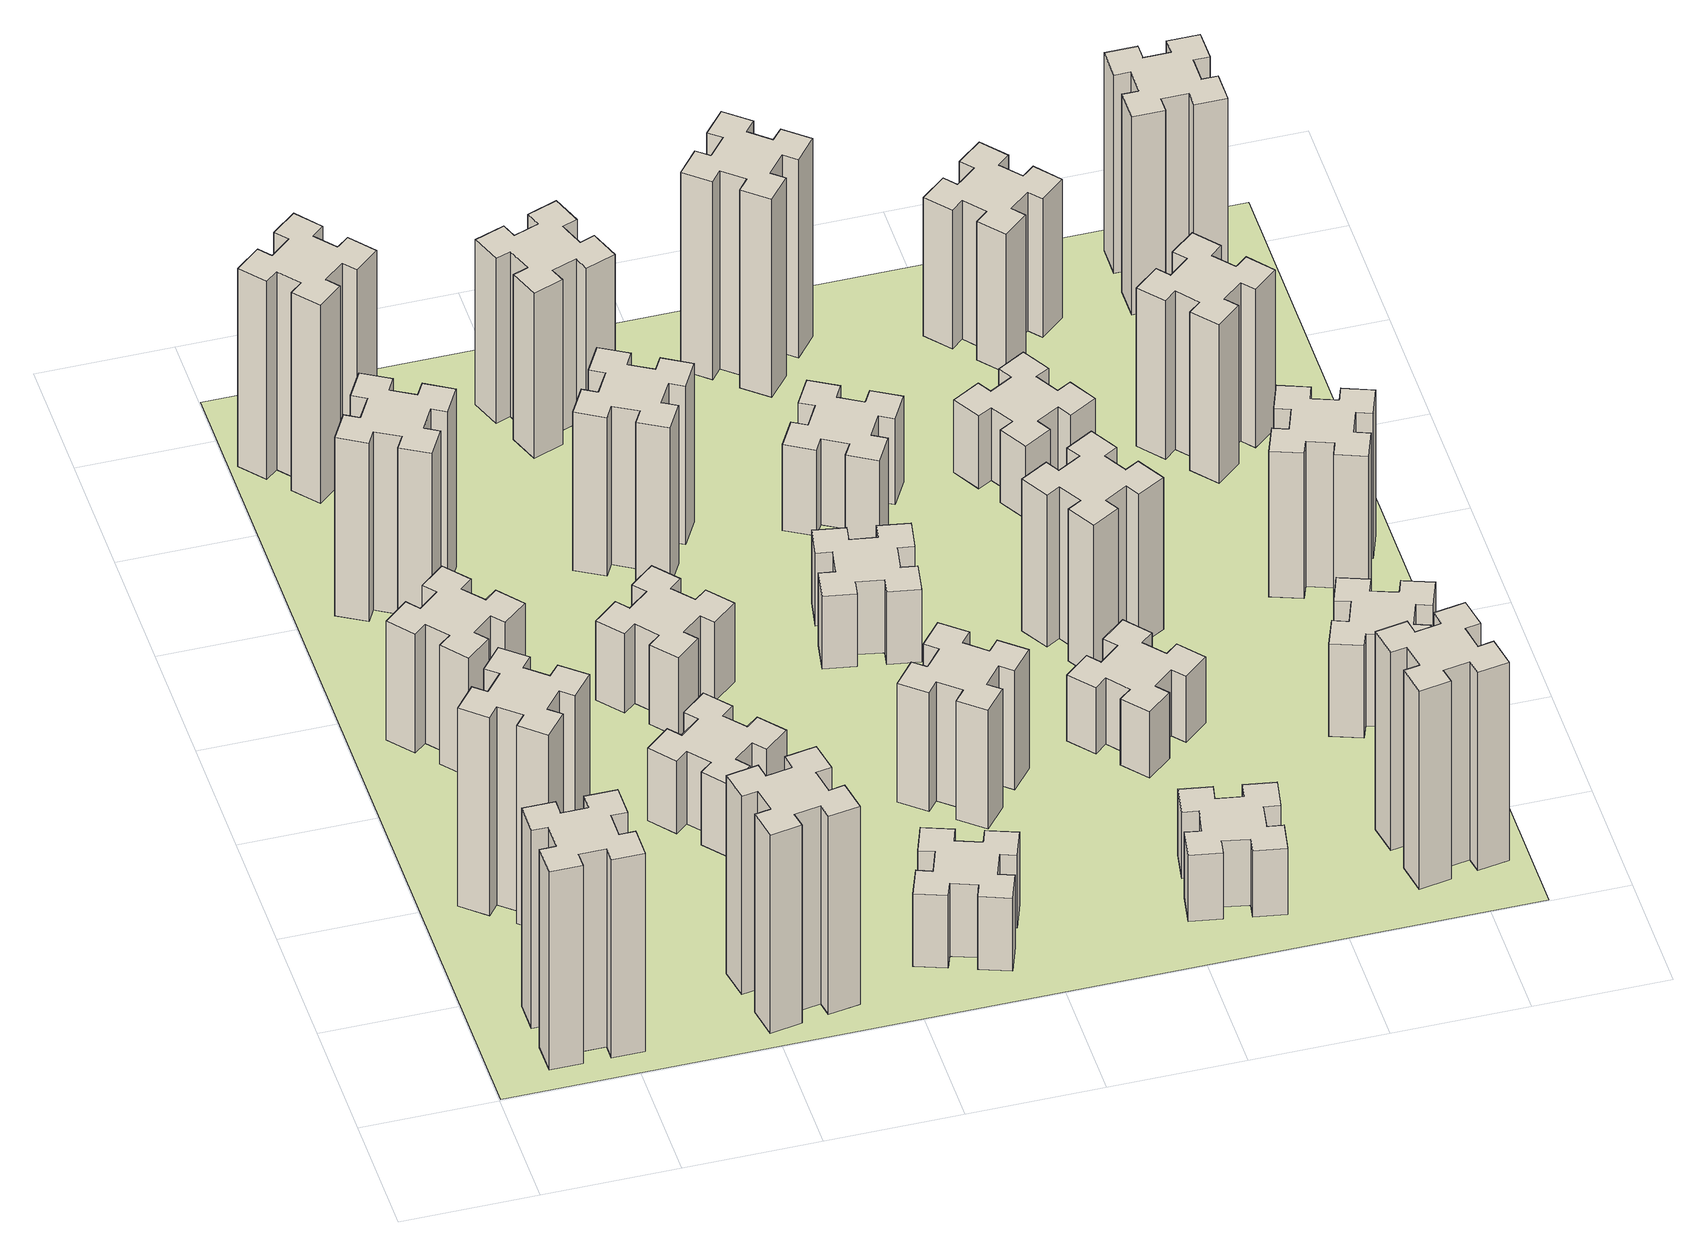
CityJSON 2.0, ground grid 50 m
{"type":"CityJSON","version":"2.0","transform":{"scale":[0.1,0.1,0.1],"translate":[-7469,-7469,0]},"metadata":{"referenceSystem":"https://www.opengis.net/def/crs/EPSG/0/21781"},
"CityObjects":{
"building1":{"type":"Building","attributes":{"class":"1000","function":"1000","usage":"1000","yearOfConstruction":2016,"roofType":"1000","measuredHeight":90,"storeysAboveGround":30,"storeysBelowGround":0},"geometry":[{"type":"Solid","lod":"1","boundaries":[[[[0,1,2,3,4,5,6,7,8,9,10,11,12,13,14,15,16,17,18,19]],[[17,16,20,21]],[[16,15,22,20]],[[15,14,23,22]],[[14,13,24,23]],[[13,12,25,24]],[[12,11,26,25]],[[11,10,27,26]],[[10,9,28,27]],[[9,8,29,28]],[[8,7,30,29]],[[7,6,31,30]],[[6,5,32,31]],[[5,4,33,32]],[[4,3,34,33]],[[3,2,35,34]],[[2,1,36,35]],[[1,0,37,36]],[[0,19,38,37]],[[19,18,39,38]],[[18,17,21,39]],[[24,25,26,27,28,29,30,31,32,33,34,35,36,37,38,39,21,20,22,23]]]]}]},
"building2":{"type":"Building","attributes":{"class":"1000","function":"1000","usage":"1000","yearOfConstruction":2016,"roofType":"1000","measuredHeight":90,"storeysAboveGround":30,"storeysBelowGround":0},"geometry":[{"type":"Solid","lod":"1","boundaries":[[[[40,41,42,43,44,45,46,47,48,49,50,51,52,53,54,55,56,57,58,59]],[[57,56,60,61]],[[56,55,62,60]],[[55,54,63,62]],[[54,53,64,63]],[[53,52,65,64]],[[52,51,66,65]],[[51,50,67,66]],[[50,49,68,67]],[[49,48,69,68]],[[48,47,70,69]],[[47,46,71,70]],[[46,45,72,71]],[[45,44,73,72]],[[44,43,74,73]],[[43,42,75,74]],[[42,41,76,75]],[[41,40,77,76]],[[40,59,78,77]],[[59,58,79,78]],[[58,57,61,79]],[[64,65,66,67,68,69,70,71,72,73,74,75,76,77,78,79,61,60,62,63]]]]}]},
"building3":{"type":"Building","attributes":{"class":"1000","function":"1000","usage":"1000","yearOfConstruction":2016,"roofType":"1000","measuredHeight":54,"storeysAboveGround":30,"storeysBelowGround":0},"geometry":[{"type":"Solid","lod":"1","boundaries":[[[[80,81,82,83,84,85,86,87,88,89,90,91,92,93,94,95,96,97,98,99]],[[97,96,100,101]],[[96,95,102,100]],[[95,94,103,102]],[[94,93,104,103]],[[93,92,105,104]],[[92,91,106,105]],[[91,90,107,106]],[[90,89,108,107]],[[89,88,109,108]],[[88,87,110,109]],[[87,86,111,110]],[[86,85,112,111]],[[85,84,113,112]],[[84,83,114,113]],[[83,82,115,114]],[[82,81,116,115]],[[81,80,117,116]],[[80,99,118,117]],[[99,98,119,118]],[[98,97,101,119]],[[104,105,106,107,108,109,110,111,112,113,114,115,116,117,118,119,101,100,102,103]]]]}]},
"building4":{"type":"Building","attributes":{"class":"1000","function":"1000","usage":"1000","yearOfConstruction":2016,"roofType":"1000","measuredHeight":81,"storeysAboveGround":30,"storeysBelowGround":0},"geometry":[{"type":"Solid","lod":"1","boundaries":[[[[120,121,122,123,124,125,126,127,128,129,130,131,132,133,134,135,136,137,138,139]],[[137,136,140,141]],[[136,135,142,140]],[[135,134,143,142]],[[134,133,144,143]],[[133,132,145,144]],[[132,131,146,145]],[[131,130,147,146]],[[130,129,148,147]],[[129,128,149,148]],[[128,127,150,149]],[[127,126,151,150]],[[126,125,152,151]],[[125,124,153,152]],[[124,123,154,153]],[[123,122,155,154]],[[122,121,156,155]],[[121,120,157,156]],[[120,139,158,157]],[[139,138,159,158]],[[138,137,141,159]],[[144,145,146,147,148,149,150,151,152,153,154,155,156,157,158,159,141,140,142,143]]]]}]},
"building5":{"type":"Building","attributes":{"class":"1000","function":"1000","usage":"1000","yearOfConstruction":2016,"roofType":"1000","measuredHeight":90,"storeysAboveGround":30,"storeysBelowGround":0},"geometry":[{"type":"Solid","lod":"1","boundaries":[[[[160,161,162,163,164,165,166,167,168,169,170,171,172,173,174,175,176,177,178,179]],[[177,176,180,181]],[[176,175,182,180]],[[175,174,183,182]],[[174,173,184,183]],[[173,172,185,184]],[[172,171,186,185]],[[171,170,187,186]],[[170,169,188,187]],[[169,168,189,188]],[[168,167,190,189]],[[167,166,191,190]],[[166,165,192,191]],[[165,164,193,192]],[[164,163,194,193]],[[163,162,195,194]],[[162,161,196,195]],[[161,160,197,196]],[[160,179,198,197]],[[179,178,199,198]],[[178,177,181,199]],[[184,185,186,187,188,189,190,191,192,193,194,195,196,197,198,199,181,180,182,183]]]]}]},
"building6":{"type":"Building","attributes":{"class":"1000","function":"1000","usage":"1000","yearOfConstruction":2016,"roofType":"1000","measuredHeight":90,"storeysAboveGround":30,"storeysBelowGround":0},"geometry":[{"type":"Solid","lod":"1","boundaries":[[[[200,201,202,203,204,205,206,207,208,209,210,211,212,213,214,215,216,217,218,219]],[[217,216,220,221]],[[216,215,222,220]],[[215,214,223,222]],[[214,213,224,223]],[[213,212,225,224]],[[212,211,226,225]],[[211,210,227,226]],[[210,209,228,227]],[[209,208,229,228]],[[208,207,230,229]],[[207,206,231,230]],[[206,205,232,231]],[[205,204,233,232]],[[204,203,234,233]],[[203,202,235,234]],[[202,201,236,235]],[[201,200,237,236]],[[200,219,238,237]],[[219,218,239,238]],[[218,217,221,239]],[[224,225,226,227,228,229,230,231,232,233,234,235,236,237,238,239,221,220,222,223]]]]}]},
"building7":{"type":"Building","attributes":{"class":"1000","function":"1000","usage":"1000","yearOfConstruction":2016,"roofType":"1000","measuredHeight":33,"storeysAboveGround":30,"storeysBelowGround":0},"geometry":[{"type":"Solid","lod":"1","boundaries":[[[[240,241,242,243,244,245,246,247,248,249,250,251,252,253,254,255,256,257,258,259]],[[257,256,260,261]],[[256,255,262,260]],[[255,254,263,262]],[[254,253,264,263]],[[253,252,265,264]],[[252,251,266,265]],[[251,250,267,266]],[[250,249,268,267]],[[249,248,269,268]],[[248,247,270,269]],[[247,246,271,270]],[[246,245,272,271]],[[245,244,273,272]],[[244,243,274,273]],[[243,242,275,274]],[[242,241,276,275]],[[241,240,277,276]],[[240,259,278,277]],[[259,258,279,278]],[[258,257,261,279]],[[264,265,266,267,268,269,270,271,272,273,274,275,276,277,278,279,261,260,262,263]]]]}]},
"building8":{"type":"Building","attributes":{"class":"1000","function":"1000","usage":"1000","yearOfConstruction":2016,"roofType":"1000","measuredHeight":36,"storeysAboveGround":30,"storeysBelowGround":0},"geometry":[{"type":"Solid","lod":"1","boundaries":[[[[280,281,282,283,284,285,286,287,288,289,290,291,292,293,294,295,296,297,298,299]],[[297,296,300,301]],[[296,295,302,300]],[[295,294,303,302]],[[294,293,304,303]],[[293,292,305,304]],[[292,291,306,305]],[[291,290,307,306]],[[290,289,308,307]],[[289,288,309,308]],[[288,287,310,309]],[[287,286,311,310]],[[286,285,312,311]],[[285,284,313,312]],[[284,283,314,313]],[[283,282,315,314]],[[282,281,316,315]],[[281,280,317,316]],[[280,299,318,317]],[[299,298,319,318]],[[298,297,301,319]],[[304,305,306,307,308,309,310,311,312,313,314,315,316,317,318,319,301,300,302,303]]]]}]},
"building9":{"type":"Building","attributes":{"class":"1000","function":"1000","usage":"1000","yearOfConstruction":2016,"roofType":"1000","measuredHeight":33,"storeysAboveGround":30,"storeysBelowGround":0},"geometry":[{"type":"Solid","lod":"1","boundaries":[[[[320,321,322,323,324,325,326,327,328,329,330,331,332,333,334,335,336,337,338,339]],[[337,336,340,341]],[[336,335,342,340]],[[335,334,343,342]],[[334,333,344,343]],[[333,332,345,344]],[[332,331,346,345]],[[331,330,347,346]],[[330,329,348,347]],[[329,328,349,348]],[[328,327,350,349]],[[327,326,351,350]],[[326,325,352,351]],[[325,324,353,352]],[[324,323,354,353]],[[323,322,355,354]],[[322,321,356,355]],[[321,320,357,356]],[[320,339,358,357]],[[339,338,359,358]],[[338,337,341,359]],[[344,345,346,347,348,349,350,351,352,353,354,355,356,357,358,359,341,340,342,343]]]]}]},
"building10":{"type":"Building","attributes":{"class":"1000","function":"1000","usage":"1000","yearOfConstruction":2016,"roofType":"1000","measuredHeight":72,"storeysAboveGround":30,"storeysBelowGround":0},"geometry":[{"type":"Solid","lod":"1","boundaries":[[[[360,361,362,363,364,365,366,367,368,369,370,371,372,373,374,375,376,377,378,379]],[[377,376,380,381]],[[376,375,382,380]],[[375,374,383,382]],[[374,373,384,383]],[[373,372,385,384]],[[372,371,386,385]],[[371,370,387,386]],[[370,369,388,387]],[[369,368,389,388]],[[368,367,390,389]],[[367,366,391,390]],[[366,365,392,391]],[[365,364,393,392]],[[364,363,394,393]],[[363,362,395,394]],[[362,361,396,395]],[[361,360,397,396]],[[360,379,398,397]],[[379,378,399,398]],[[378,377,381,399]],[[384,385,386,387,388,389,390,391,392,393,394,395,396,397,398,399,381,380,382,383]]]]}]},
"building11":{"type":"Building","attributes":{"class":"1000","function":"1000","usage":"1000","yearOfConstruction":2016,"roofType":"1000","measuredHeight":75,"storeysAboveGround":30,"storeysBelowGround":0},"geometry":[{"type":"Solid","lod":"1","boundaries":[[[[400,401,402,403,404,405,406,407,408,409,410,411,412,413,414,415,416,417,418,419]],[[417,416,420,421]],[[416,415,422,420]],[[415,414,423,422]],[[414,413,424,423]],[[413,412,425,424]],[[412,411,426,425]],[[411,410,427,426]],[[410,409,428,427]],[[409,408,429,428]],[[408,407,430,429]],[[407,406,431,430]],[[406,405,432,431]],[[405,404,433,432]],[[404,403,434,433]],[[403,402,435,434]],[[402,401,436,435]],[[401,400,437,436]],[[400,419,438,437]],[[419,418,439,438]],[[418,417,421,439]],[[424,425,426,427,428,429,430,431,432,433,434,435,436,437,438,439,421,420,422,423]]]]}]},
"building12":{"type":"Building","attributes":{"class":"1000","function":"1000","usage":"1000","yearOfConstruction":2016,"roofType":"1000","measuredHeight":54,"storeysAboveGround":30,"storeysBelowGround":0},"geometry":[{"type":"Solid","lod":"1","boundaries":[[[[440,441,442,443,444,445,446,447,448,449,450,451,452,453,454,455,456,457,458,459]],[[457,456,460,461]],[[456,455,462,460]],[[455,454,463,462]],[[454,453,464,463]],[[453,452,465,464]],[[452,451,466,465]],[[451,450,467,466]],[[450,449,468,467]],[[449,448,469,468]],[[448,447,470,469]],[[447,446,471,470]],[[446,445,472,471]],[[445,444,473,472]],[[444,443,474,473]],[[443,442,475,474]],[[442,441,476,475]],[[441,440,477,476]],[[440,459,478,477]],[[459,458,479,478]],[[458,457,461,479]],[[464,465,466,467,468,469,470,471,472,473,474,475,476,477,478,479,461,460,462,463]]]]}]},
"building13":{"type":"Building","attributes":{"class":"1000","function":"1000","usage":"1000","yearOfConstruction":2016,"roofType":"1000","measuredHeight":33,"storeysAboveGround":30,"storeysBelowGround":0},"geometry":[{"type":"Solid","lod":"1","boundaries":[[[[480,481,482,483,484,485,486,487,488,489,490,491,492,493,494,495,496,497,498,499]],[[497,496,500,501]],[[496,495,502,500]],[[495,494,503,502]],[[494,493,504,503]],[[493,492,505,504]],[[492,491,506,505]],[[491,490,507,506]],[[490,489,508,507]],[[489,488,509,508]],[[488,487,510,509]],[[487,486,511,510]],[[486,485,512,511]],[[485,484,513,512]],[[484,483,514,513]],[[483,482,515,514]],[[482,481,516,515]],[[481,480,517,516]],[[480,499,518,517]],[[499,498,519,518]],[[498,497,501,519]],[[504,505,506,507,508,509,510,511,512,513,514,515,516,517,518,519,501,500,502,503]]]]}]},
"building14":{"type":"Building","attributes":{"class":"1000","function":"1000","usage":"1000","yearOfConstruction":2016,"roofType":"1000","measuredHeight":39,"storeysAboveGround":30,"storeysBelowGround":0},"geometry":[{"type":"Solid","lod":"1","boundaries":[[[[520,521,522,523,524,525,526,527,528,529,530,531,532,533,534,535,536,537,538,539]],[[537,536,540,541]],[[536,535,542,540]],[[535,534,543,542]],[[534,533,544,543]],[[533,532,545,544]],[[532,531,546,545]],[[531,530,547,546]],[[530,529,548,547]],[[529,528,549,548]],[[528,527,550,549]],[[527,526,551,550]],[[526,525,552,551]],[[525,524,553,552]],[[524,523,554,553]],[[523,522,555,554]],[[522,521,556,555]],[[521,520,557,556]],[[520,539,558,557]],[[539,538,559,558]],[[538,537,541,559]],[[544,545,546,547,548,549,550,551,552,553,554,555,556,557,558,559,541,540,542,543]]]]}]},
"building15":{"type":"Building","attributes":{"class":"1000","function":"1000","usage":"1000","yearOfConstruction":2016,"roofType":"1000","measuredHeight":30,"storeysAboveGround":30,"storeysBelowGround":0},"geometry":[{"type":"Solid","lod":"1","boundaries":[[[[560,561,562,563,564,565,566,567,568,569,570,571,572,573,574,575,576,577,578,579]],[[577,576,580,581]],[[576,575,582,580]],[[575,574,583,582]],[[574,573,584,583]],[[573,572,585,584]],[[572,571,586,585]],[[571,570,587,586]],[[570,569,588,587]],[[569,568,589,588]],[[568,567,590,589]],[[567,566,591,590]],[[566,565,592,591]],[[565,564,593,592]],[[564,563,594,593]],[[563,562,595,594]],[[562,561,596,595]],[[561,560,597,596]],[[560,579,598,597]],[[579,578,599,598]],[[578,577,581,599]],[[584,585,586,587,588,589,590,591,592,593,594,595,596,597,598,599,581,580,582,583]]]]}]},
"building16":{"type":"Building","attributes":{"class":"1000","function":"1000","usage":"1000","yearOfConstruction":2016,"roofType":"1000","measuredHeight":90,"storeysAboveGround":30,"storeysBelowGround":0},"geometry":[{"type":"Solid","lod":"1","boundaries":[[[[600,601,602,603,604,605,606,607,608,609,610,611,612,613,614,615,616,617,618,619]],[[617,616,620,621]],[[616,615,622,620]],[[615,614,623,622]],[[614,613,624,623]],[[613,612,625,624]],[[612,611,626,625]],[[611,610,627,626]],[[610,609,628,627]],[[609,608,629,628]],[[608,607,630,629]],[[607,606,631,630]],[[606,605,632,631]],[[605,604,633,632]],[[604,603,634,633]],[[603,602,635,634]],[[602,601,636,635]],[[601,600,637,636]],[[600,619,638,637]],[[619,618,639,638]],[[618,617,621,639]],[[624,625,626,627,628,629,630,631,632,633,634,635,636,637,638,639,621,620,622,623]]]]}]},
"building17":{"type":"Building","attributes":{"class":"1000","function":"1000","usage":"1000","yearOfConstruction":2016,"roofType":"1000","measuredHeight":30,"storeysAboveGround":30,"storeysBelowGround":0},"geometry":[{"type":"Solid","lod":"1","boundaries":[[[[640,641,642,643,644,645,646,647,648,649,650,651,652,653,654,655,656,657,658,659]],[[657,656,660,661]],[[656,655,662,660]],[[655,654,663,662]],[[654,653,664,663]],[[653,652,665,664]],[[652,651,666,665]],[[651,650,667,666]],[[650,649,668,667]],[[649,648,669,668]],[[648,647,670,669]],[[647,646,671,670]],[[646,645,672,671]],[[645,644,673,672]],[[644,643,674,673]],[[643,642,675,674]],[[642,641,676,675]],[[641,640,677,676]],[[640,659,678,677]],[[659,658,679,678]],[[658,657,661,679]],[[664,665,666,667,668,669,670,671,672,673,674,675,676,677,678,679,661,660,662,663]]]]}]},
"building18":{"type":"Building","attributes":{"class":"1000","function":"1000","usage":"1000","yearOfConstruction":2016,"roofType":"1000","measuredHeight":69,"storeysAboveGround":30,"storeysBelowGround":0},"geometry":[{"type":"Solid","lod":"1","boundaries":[[[[680,681,682,683,684,685,686,687,688,689,690,691,692,693,694,695,696,697,698,699]],[[697,696,700,701]],[[696,695,702,700]],[[695,694,703,702]],[[694,693,704,703]],[[693,692,705,704]],[[692,691,706,705]],[[691,690,707,706]],[[690,689,708,707]],[[689,688,709,708]],[[688,687,710,709]],[[687,686,711,710]],[[686,685,712,711]],[[685,684,713,712]],[[684,683,714,713]],[[683,682,715,714]],[[682,681,716,715]],[[681,680,717,716]],[[680,699,718,717]],[[699,698,719,718]],[[698,697,701,719]],[[704,705,706,707,708,709,710,711,712,713,714,715,716,717,718,719,701,700,702,703]]]]}]},
"building19":{"type":"Building","attributes":{"class":"1000","function":"1000","usage":"1000","yearOfConstruction":2016,"roofType":"1000","measuredHeight":33,"storeysAboveGround":30,"storeysBelowGround":0},"geometry":[{"type":"Solid","lod":"1","boundaries":[[[[720,721,722,723,724,725,726,727,728,729,730,731,732,733,734,735,736,737,738,739]],[[737,736,740,741]],[[736,735,742,740]],[[735,734,743,742]],[[734,733,744,743]],[[733,732,745,744]],[[732,731,746,745]],[[731,730,747,746]],[[730,729,748,747]],[[729,728,749,748]],[[728,727,750,749]],[[727,726,751,750]],[[726,725,752,751]],[[725,724,753,752]],[[724,723,754,753]],[[723,722,755,754]],[[722,721,756,755]],[[721,720,757,756]],[[720,739,758,757]],[[739,738,759,758]],[[738,737,741,759]],[[744,745,746,747,748,749,750,751,752,753,754,755,756,757,758,759,741,740,742,743]]]]}]},
"building20":{"type":"Building","attributes":{"class":"1000","function":"1000","usage":"1000","yearOfConstruction":2016,"roofType":"1000","measuredHeight":90,"storeysAboveGround":30,"storeysBelowGround":0},"geometry":[{"type":"Solid","lod":"1","boundaries":[[[[760,761,762,763,764,765,766,767,768,769,770,771,772,773,774,775,776,777,778,779]],[[777,776,780,781]],[[776,775,782,780]],[[775,774,783,782]],[[774,773,784,783]],[[773,772,785,784]],[[772,771,786,785]],[[771,770,787,786]],[[770,769,788,787]],[[769,768,789,788]],[[768,767,790,789]],[[767,766,791,790]],[[766,765,792,791]],[[765,764,793,792]],[[764,763,794,793]],[[763,762,795,794]],[[762,761,796,795]],[[761,760,797,796]],[[760,779,798,797]],[[779,778,799,798]],[[778,777,781,799]],[[784,785,786,787,788,789,790,791,792,793,794,795,796,797,798,799,781,780,782,783]]]]}]},
"building21":{"type":"Building","attributes":{"class":"1000","function":"1000","usage":"1000","yearOfConstruction":2016,"roofType":"1000","measuredHeight":63,"storeysAboveGround":30,"storeysBelowGround":0},"geometry":[{"type":"Solid","lod":"1","boundaries":[[[[800,801,802,803,804,805,806,807,808,809,810,811,812,813,814,815,816,817,818,819]],[[817,816,820,821]],[[816,815,822,820]],[[815,814,823,822]],[[814,813,824,823]],[[813,812,825,824]],[[812,811,826,825]],[[811,810,827,826]],[[810,809,828,827]],[[809,808,829,828]],[[808,807,830,829]],[[807,806,831,830]],[[806,805,832,831]],[[805,804,833,832]],[[804,803,834,833]],[[803,802,835,834]],[[802,801,836,835]],[[801,800,837,836]],[[800,819,838,837]],[[819,818,839,838]],[[818,817,821,839]],[[824,825,826,827,828,829,830,831,832,833,834,835,836,837,838,839,821,820,822,823]]]]}]},
"building22":{"type":"Building","attributes":{"class":"1000","function":"1000","usage":"1000","yearOfConstruction":2016,"roofType":"1000","measuredHeight":42,"storeysAboveGround":30,"storeysBelowGround":0},"geometry":[{"type":"Solid","lod":"1","boundaries":[[[[840,841,842,843,844,845,846,847,848,849,850,851,852,853,854,855,856,857,858,859]],[[857,856,860,861]],[[856,855,862,860]],[[855,854,863,862]],[[854,853,864,863]],[[853,852,865,864]],[[852,851,866,865]],[[851,850,867,866]],[[850,849,868,867]],[[849,848,869,868]],[[848,847,870,869]],[[847,846,871,870]],[[846,845,872,871]],[[845,844,873,872]],[[844,843,874,873]],[[843,842,875,874]],[[842,841,876,875]],[[841,840,877,876]],[[840,859,878,877]],[[859,858,879,878]],[[858,857,861,879]],[[864,865,866,867,868,869,870,871,872,873,874,875,876,877,878,879,861,860,862,863]]]]}]},
"building23":{"type":"Building","attributes":{"class":"1000","function":"1000","usage":"1000","yearOfConstruction":2016,"roofType":"1000","measuredHeight":66,"storeysAboveGround":30,"storeysBelowGround":0},"geometry":[{"type":"Solid","lod":"1","boundaries":[[[[880,881,882,883,884,885,886,887,888,889,890,891,892,893,894,895,896,897,898,899]],[[897,896,900,901]],[[896,895,902,900]],[[895,894,903,902]],[[894,893,904,903]],[[893,892,905,904]],[[892,891,906,905]],[[891,890,907,906]],[[890,889,908,907]],[[889,888,909,908]],[[888,887,910,909]],[[887,886,911,910]],[[886,885,912,911]],[[885,884,913,912]],[[884,883,914,913]],[[883,882,915,914]],[[882,881,916,915]],[[881,880,917,916]],[[880,899,918,917]],[[899,898,919,918]],[[898,897,901,919]],[[904,905,906,907,908,909,910,911,912,913,914,915,916,917,918,919,901,900,902,903]]]]}]},
"building24":{"type":"Building","attributes":{"class":"1000","function":"1000","usage":"1000","yearOfConstruction":2016,"roofType":"1000","measuredHeight":72,"storeysAboveGround":30,"storeysBelowGround":0},"geometry":[{"type":"Solid","lod":"1","boundaries":[[[[920,921,922,923,924,925,926,927,928,929,930,931,932,933,934,935,936,937,938,939]],[[937,936,940,941]],[[936,935,942,940]],[[935,934,943,942]],[[934,933,944,943]],[[933,932,945,944]],[[932,931,946,945]],[[931,930,947,946]],[[930,929,948,947]],[[929,928,949,948]],[[928,927,950,949]],[[927,926,951,950]],[[926,925,952,951]],[[925,924,953,952]],[[924,923,954,953]],[[923,922,955,954]],[[922,921,956,955]],[[921,920,957,956]],[[920,939,958,957]],[[939,938,959,958]],[[938,937,941,959]],[[944,945,946,947,948,949,950,951,952,953,954,955,956,957,958,959,941,940,942,943]]]]}]},
"building25":{"type":"Building","attributes":{"class":"1000","function":"1000","usage":"1000","yearOfConstruction":2016,"roofType":"1000","measuredHeight":90,"storeysAboveGround":30,"storeysBelowGround":0},"geometry":[{"type":"Solid","lod":"1","boundaries":[[[[960,961,962,963,964,965,966,967,968,969,970,971,972,973,974,975,976,977,978,979]],[[977,976,980,981]],[[976,975,982,980]],[[975,974,983,982]],[[974,973,984,983]],[[973,972,985,984]],[[972,971,986,985]],[[971,970,987,986]],[[970,969,988,987]],[[969,968,989,988]],[[968,967,990,989]],[[967,966,991,990]],[[966,965,992,991]],[[965,964,993,992]],[[964,963,994,993]],[[963,962,995,994]],[[962,961,996,995]],[[961,960,997,996]],[[960,979,998,997]],[[979,978,999,998]],[[978,977,981,999]],[[984,985,986,987,988,989,990,991,992,993,994,995,996,997,998,999,981,980,982,983]]]]}]},
"landuse1":{"type":"LandUse","attributes":{"name":"plot1","function":"1010"},"geometry":[{"type":"MultiSurface","lod":"1","boundaries":[[[1000,1001,1002,1003]]]}]}
},
"vertices":[
[265,325,0],[265,225,0],[205,225,0],[205,105,0],[325,105,0],[325,165,0],[425,165,0],[425,105,0],[545,105,0],[545,225,0],[485,225,0],[485,325,0],[545,325,0],[545,445,0],[425,445,0],[425,385,0],[325,385,0],[325,445,0],[205,445,0],[205,325,0],[325,385,900],[325,445,900],[425,385,900],[425,445,900],[545,445,900],[545,325,900],[485,325,900],[485,225,900],[545,225,900],[545,105,900],[425,105,900],[425,165,900],[325,165,900],[325,105,900],[205,105,900],[205,225,900],[265,225,900],[265,325,900],[205,325,900],[205,445,900],
[484,1067,0],[408,1132,0],[446,1178,0],[354,1255,0],[277,1163,0],[323,1124,0],[259,1048,0],[213,1086,0],[136,994,0],[228,917,0],[266,963,0],[343,899,0],[304,853,0],[396,776,0],[473,868,0],[427,906,0],[492,983,0],[538,944,0],[615,1036,0],[523,1113,0],[492,983,900],[538,944,900],[427,906,900],[473,868,900],[396,776,900],[304,853,900],[343,899,900],[266,963,900],[228,917,900],[136,994,900],[213,1086,900],[259,1048,900],[323,1124,900],[277,1163,900],[354,1255,900],[446,1178,900],[408,1132,900],[484,1067,900],[523,1113,900],[615,1036,900],
[492,1888,0],[427,1964,0],[473,2003,0],[396,2095,0],[304,2018,0],[343,1972,0],[266,1907,0],[228,1953,0],[136,1876,0],[213,1784,0],[259,1823,0],[323,1746,0],[277,1708,0],[354,1616,0],[446,1693,0],[408,1739,0],[484,1803,0],[523,1757,0],[615,1834,0],[538,1926,0],[484,1803,540],[523,1757,540],[408,1739,540],[446,1693,540],[354,1616,540],[277,1708,540],[323,1746,540],[259,1823,540],[213,1784,540],[136,1876,540],[228,1953,540],[266,1907,540],[343,1972,540],[304,2018,540],[396,2095,540],[473,2003,540],[427,1964,540],[492,1888,540],[538,1926,540],[615,1834,540],
[474,2666,0],[387,2716,0],[417,2768,0],[313,2828,0],[253,2724,0],[305,2694,0],[255,2607,0],[203,2637,0],[143,2533,0],[247,2473,0],[277,2525,0],[364,2475,0],[334,2423,0],[438,2363,0],[498,2467,0],[446,2497,0],[496,2584,0],[548,2554,0],[608,2658,0],[504,2718,0],[496,2584,810],[548,2554,810],[446,2497,810],[498,2467,810],[438,2363,810],[334,2423,810],[364,2475,810],[277,2525,810],[247,2473,810],[143,2533,810],[203,2637,810],[255,2607,810],[305,2694,810],[253,2724,810],[313,2828,810],[417,2768,810],[387,2716,810],[474,2666,810],[504,2718,810],[608,2658,810],
[1085,158,0],[1184,176,0],[1194,117,0],[1312,137,0],[1291,256,0],[1232,245,0],[1215,344,0],[1274,354,0],[1253,472,0],[1135,451,0],[1145,392,0],[1047,375,0],[1037,434,0],[918,413,0],[939,295,0],[998,305,0],[1016,207,0],[957,197,0],[977,78,0],[1096,99,0],[1016,207,900],[957,197,900],[998,305,900],[939,295,900],[918,413,900],[1037,434,900],[1047,375,900],[1145,392,900],[1135,451,900],[1253,472,900],[1274,354,900],[1215,344,900],[1232,245,900],[1291,256,900],[1312,137,900],[1194,117,900],[1184,176,900],[1085,158,900],[1096,99,900],[977,78,900],
[243,3452,0],[166,3387,0],[128,3433,0],[36,3356,0],[113,3264,0],[159,3303,0],[223,3226,0],[177,3188,0],[254,3096,0],[346,3173,0],[308,3219,0],[384,3283,0],[423,3237,0],[515,3314,0],[438,3406,0],[392,3368,0],[327,3444,0],[373,3483,0],[296,3575,0],[204,3498,0],[327,3444,900],[373,3483,900],[392,3368,900],[438,3406,900],[515,3314,900],[423,3237,900],[384,3283,900],[308,3219,900],[346,3173,900],[254,3096,900],[177,3188,900],[223,3226,900],[159,3303,900],[113,3264,900],[36,3356,900],[128,3433,900],[166,3387,900],[243,3452,900],[204,3498,900],[296,3575,900],
[1083,1332,0],[1006,1267,0],[968,1313,0],[876,1236,0],[953,1144,0],[999,1183,0],[1063,1106,0],[1017,1068,0],[1094,976,0],[1186,1053,0],[1148,1099,0],[1224,1163,0],[1263,1117,0],[1355,1194,0],[1278,1286,0],[1232,1248,0],[1167,1324,0],[1213,1363,0],[1136,1455,0],[1044,1378,0],[1167,1324,330],[1213,1363,330],[1232,1248,330],[1278,1286,330],[1355,1194,330],[1263,1117,330],[1224,1163,330],[1148,1099,330],[1186,1053,330],[1094,976,330],[1017,1068,330],[1063,1106,330],[999,1183,330],[953,1144,330],[876,1236,330],[968,1313,330],[1006,1267,330],[1083,1332,330],[1044,1378,330],[1136,1455,330],
[1083,1972,0],[1006,1907,0],[968,1953,0],[876,1876,0],[953,1784,0],[999,1823,0],[1063,1746,0],[1017,1708,0],[1094,1616,0],[1186,1693,0],[1148,1739,0],[1224,1803,0],[1263,1757,0],[1355,1834,0],[1278,1926,0],[1232,1888,0],[1167,1964,0],[1213,2003,0],[1136,2095,0],[1044,2018,0],[1167,1964,360],[1213,2003,360],[1232,1888,360],[1278,1926,360],[1355,1834,360],[1263,1757,360],[1224,1803,360],[1148,1739,360],[1186,1693,360],[1094,1616,360],[1017,1708,360],[1063,1746,360],[999,1823,360],[953,1784,360],[876,1876,360],[968,1953,360],[1006,1907,360],[1083,1972,360],[1044,2018,360],[1136,2095,360],
[1669,460,0],[1635,366,0],[1579,387,0],[1537,274,0],[1650,233,0],[1671,289,0],[1765,255,0],[1744,199,0],[1857,157,0],[1898,270,0],[1842,291,0],[1876,385,0],[1932,364,0],[1973,477,0],[1860,518,0],[1840,462,0],[1746,496,0],[1767,552,0],[1654,593,0],[1613,480,0],[1746,496,330],[1767,552,330],[1840,462,330],[1860,518,330],[1973,477,330],[1932,364,330],[1876,385,330],[1842,291,330],[1898,270,330],[1857,157,330],[1744,199,330],[1765,255,330],[1671,289,330],[1650,233,330],[1537,274,330],[1579,387,330],[1635,366,330],[1669,460,330],[1613,480,330],[1654,593,330],
[1314,2666,0],[1227,2716,0],[1257,2768,0],[1153,2828,0],[1093,2724,0],[1145,2694,0],[1095,2607,0],[1043,2637,0],[983,2533,0],[1087,2473,0],[1117,2525,0],[1204,2475,0],[1174,2423,0],[1278,2363,0],[1338,2467,0],[1286,2497,0],[1336,2584,0],[1388,2554,0],[1448,2658,0],[1344,2718,0],[1336,2584,720],[1388,2554,720],[1286,2497,720],[1338,2467,720],[1278,2363,720],[1174,2423,720],[1204,2475,720],[1117,2525,720],[1087,2473,720],[983,2533,720],[1043,2637,720],[1095,2607,720],[1145,2694,720],[1093,2724,720],[1153,2828,720],[1257,2768,720],[1227,2716,720],[1314,2666,720],[1344,2718,720],[1448,2658,720],
[1125,3456,0],[1031,3422,0],[1010,3478,0],[897,3437,0],[939,3324,0],[995,3345,0],[1029,3251,0],[973,3230,0],[1014,3117,0],[1127,3159,0],[1106,3215,0],[1200,3249,0],[1220,3193,0],[1333,3234,0],[1292,3347,0],[1236,3326,0],[1202,3420,0],[1258,3440,0],[1217,3553,0],[1104,3512,0],[1202,3420,750],[1258,3440,750],[1236,3326,750],[1292,3347,750],[1333,3234,750],[1220,3193,750],[1200,3249,750],[1106,3215,750],[1127,3159,750],[1014,3117,750],[973,3230,750],[1029,3251,750],[995,3345,750],[939,3324,750],[897,3437,750],[1010,3478,750],[1031,3422,750],[1125,3456,750],[1104,3512,750],[1217,3553,750],
[1846,1063,0],[1923,999,0],[1884,953,0],[1976,876,0],[2053,968,0],[2007,1006,0],[2072,1083,0],[2118,1044,0],[2195,1136,0],[2103,1213,0],[2064,1167,0],[1988,1232,0],[2026,1278,0],[1934,1355,0],[1857,1263,0],[1903,1224,0],[1839,1148,0],[1793,1186,0],[1716,1094,0],[1808,1017,0],[1839,1148,540],[1793,1186,540],[1903,1224,540],[1857,1263,540],[1934,1355,540],[2026,1278,540],[1988,1232,540],[2064,1167,540],[2103,1213,540],[2195,1136,540],[2118,1044,540],[2072,1083,540],[2007,1006,540],[2053,968,540],[1976,876,540],[1884,953,540],[1923,999,540],[1846,1063,540],[1808,1017,540],[1716,1094,540],
[1924,2055,0],[1825,2072,0],[1836,2131,0],[1717,2152,0],[1697,2034,0],[1756,2024,0],[1738,1925,0],[1679,1936,0],[1658,1817,0],[1777,1797,0],[1787,1856,0],[1885,1838,0],[1875,1779,0],[1993,1758,0],[2014,1877,0],[1955,1887,0],[1972,1985,0],[2031,1975,0],[2052,2093,0],[1934,2114,0],[1972,1985,330],[2031,1975,330],[1955,1887,330],[2014,1877,330],[1993,1758,330],[1875,1779,330],[1885,1838,330],[1787,1856,330],[1777,1797,330],[1658,1817,330],[1679,1936,330],[1738,1925,330],[1756,2024,330],[1697,2034,330],[1717,2152,330],[1836,2131,330],[1825,2072,330],[1924,2055,330],[1934,2114,330],[2052,2093,330],
[2026,2497,0],[2076,2584,0],[2128,2554,0],[2188,2658,0],[2084,2718,0],[2054,2666,0],[1967,2716,0],[1997,2768,0],[1893,2828,0],[1833,2724,0],[1885,2694,0],[1835,2607,0],[1783,2637,0],[1723,2533,0],[1827,2473,0],[1857,2525,0],[1944,2475,0],[1914,2423,0],[2018,2363,0],[2078,2467,0],[1944,2475,390],[1914,2423,390],[1857,2525,390],[1827,2473,390],[1723,2533,390],[1783,2637,390],[1835,2607,390],[1885,2694,390],[1833,2724,390],[1893,2828,390],[1997,2768,390],[1967,2716,390],[2054,2666,390],[2084,2718,390],[2188,2658,390],[2128,2554,390],[2076,2584,390],[2026,2497,390],[2078,2467,390],[2018,2363,390],
[2596,444,0],[2578,345,0],[2519,356,0],[2498,237,0],[2617,217,0],[2627,276,0],[2725,258,0],[2715,199,0],[2833,178,0],[2854,297,0],[2795,307,0],[2812,405,0],[2871,395,0],[2892,513,0],[2774,534,0],[2764,475,0],[2665,492,0],[2676,551,0],[2557,572,0],[2537,454,0],[2665,492,300],[2676,551,300],[2764,475,300],[2774,534,300],[2892,513,300],[2871,395,300],[2812,405,300],[2795,307,300],[2854,297,300],[2833,178,300],[2715,199,300],[2725,258,300],[2627,276,300],[2617,217,300],[2498,237,300],[2519,356,300],[2578,345,300],[2596,444,300],[2537,454,300],[2557,572,300],
[1746,3383,0],[1823,3319,0],[1784,3273,0],[1876,3196,0],[1953,3288,0],[1907,3326,0],[1972,3403,0],[2018,3364,0],[2095,3456,0],[2003,3533,0],[1964,3487,0],[1888,3552,0],[1926,3598,0],[1834,3675,0],[1757,3583,0],[1803,3544,0],[1739,3468,0],[1693,3506,0],[1616,3414,0],[1708,3337,0],[1739,3468,900],[1693,3506,900],[1803,3544,900],[1757,3583,900],[1834,3675,900],[1926,3598,900],[1888,3552,900],[1964,3487,900],[2003,3533,900],[2095,3456,900],[2018,3364,900],[1972,3403,900],[1907,3326,900],[1953,3288,900],[1876,3196,900],[1784,3273,900],[1823,3319,900],[1746,3383,900],[1708,3337,900],[1616,3414,900],
[2628,1099,0],[2704,1163,0],[2743,1117,0],[2835,1194,0],[2758,1286,0],[2712,1248,0],[2647,1324,0],[2693,1363,0],[2616,1455,0],[2524,1378,0],[2563,1332,0],[2486,1267,0],[2448,1313,0],[2356,1236,0],[2433,1144,0],[2479,1183,0],[2543,1106,0],[2497,1068,0],[2574,976,0],[2666,1053,0],[2543,1106,300],[2497,1068,300],[2479,1183,300],[2433,1144,300],[2356,1236,300],[2448,1313,300],[2486,1267,300],[2563,1332,300],[2524,1378,300],[2616,1455,300],[2693,1363,300],[2647,1324,300],[2712,1248,300],[2758,1286,300],[2835,1194,300],[2743,1117,300],[2704,1163,300],[2628,1099,300],[2666,1053,300],[2574,976,300],
[2716,1767,0],[2666,1854,0],[2718,1884,0],[2658,1988,0],[2554,1928,0],[2584,1876,0],[2497,1826,0],[2467,1878,0],[2363,1818,0],[2423,1714,0],[2475,1744,0],[2525,1657,0],[2473,1627,0],[2533,1523,0],[2637,1583,0],[2607,1635,0],[2694,1685,0],[2724,1633,0],[2828,1693,0],[2768,1797,0],[2694,1685,690],[2724,1633,690],[2607,1635,690],[2637,1583,690],[2533,1523,690],[2473,1627,690],[2525,1657,690],[2475,1744,690],[2423,1714,690],[2363,1818,690],[2467,1878,690],[2497,1826,690],[2584,1876,690],[2554,1928,690],[2658,1988,690],[2718,1884,690],[2666,1854,690],[2716,1767,690],[2768,1797,690],[2828,1693,690],
[2475,2584,0],[2525,2497,0],[2473,2467,0],[2533,2363,0],[2637,2423,0],[2607,2475,0],[2694,2525,0],[2724,2473,0],[2828,2533,0],[2768,2637,0],[2716,2607,0],[2666,2694,0],[2718,2724,0],[2658,2828,0],[2554,2768,0],[2584,2716,0],[2497,2666,0],[2467,2718,0],[2363,2658,0],[2423,2554,0],[2497,2666,330],[2467,2718,330],[2584,2716,330],[2554,2768,330],[2658,2828,330],[2718,2724,330],[2666,2694,330],[2716,2607,330],[2768,2637,330],[2828,2533,330],[2724,2473,330],[2694,2525,330],[2607,2475,330],[2637,2423,330],[2533,2363,330],[2473,2467,330],[2525,2497,330],[2475,2584,330],[2423,2554,330],[2363,2658,330],
[3465,492,0],[3367,475,0],[3357,534,0],[3238,513,0],[3259,395,0],[3318,405,0],[3336,307,0],[3277,297,0],[3297,178,0],[3416,199,0],[3405,258,0],[3504,276,0],[3514,217,0],[3632,237,0],[3611,356,0],[3552,345,0],[3535,444,0],[3594,454,0],[3573,572,0],[3455,551,0],[3535,444,900],[3594,454,900],[3552,345,900],[3611,356,900],[3632,237,900],[3514,217,900],[3504,276,900],[3405,258,900],[3416,199,900],[3297,178,900],[3277,297,900],[3336,307,900],[3318,405,900],[3259,395,900],[3238,513,900],[3357,534,900],[3367,475,900],[3465,492,900],[3455,551,900],[3573,572,900],
[2812,3368,0],[2747,3444,0],[2793,3483,0],[2716,3575,0],[2624,3498,0],[2663,3452,0],[2586,3387,0],[2548,3433,0],[2456,3356,0],[2533,3264,0],[2579,3303,0],[2643,3226,0],[2597,3188,0],[2674,3096,0],[2766,3173,0],[2728,3219,0],[2804,3283,0],[2843,3237,0],[2935,3314,0],[2858,3406,0],[2804,3283,630],[2843,3237,630],[2728,3219,630],[2766,3173,630],[2674,3096,630],[2597,3188,630],[2643,3226,630],[2579,3303,630],[2533,3264,630],[2456,3356,630],[2548,3433,630],[2586,3387,630],[2663,3452,630],[2624,3498,630],[2716,3575,630],[2793,3483,630],[2747,3444,630],[2812,3368,630],[2858,3406,630],[2935,3314,630],
[3351,1029,0],[3445,995,0],[3424,939,0],[3537,897,0],[3578,1010,0],[3522,1031,0],[3556,1125,0],[3612,1104,0],[3653,1217,0],[3540,1258,0],[3520,1202,0],[3426,1236,0],[3447,1292,0],[3334,1333,0],[3293,1220,0],[3349,1200,0],[3315,1106,0],[3259,1127,0],[3217,1014,0],[3330,973,0],[3315,1106,420],[3259,1127,420],[3349,1200,420],[3293,1220,420],[3334,1333,420],[3447,1292,420],[3426,1236,420],[3520,1202,420],[3540,1258,420],[3653,1217,420],[3612,1104,420],[3556,1125,420],[3522,1031,420],[3578,1010,420],[3537,897,420],[3424,939,420],[3445,995,420],[3351,1029,420],[3330,973,420],[3217,1014,420],
[3520,1942,0],[3426,1976,0],[3447,2032,0],[3334,2073,0],[3293,1960,0],[3349,1940,0],[3315,1846,0],[3259,1867,0],[3217,1754,0],[3330,1713,0],[3351,1769,0],[3445,1735,0],[3424,1679,0],[3537,1637,0],[3578,1750,0],[3522,1771,0],[3556,1865,0],[3612,1844,0],[3653,1957,0],[3540,1998,0],[3556,1865,660],[3612,1844,660],[3522,1771,660],[3578,1750,660],[3537,1637,660],[3424,1679,660],[3445,1735,660],[3351,1769,660],[3330,1713,660],[3217,1754,660],[3259,1867,660],[3315,1846,660],[3349,1940,660],[3293,1960,660],[3334,2073,660],[3447,2032,660],[3426,1976,660],[3520,1942,660],[3540,1998,660],[3653,1957,660],
[3119,2563,0],[3183,2486,0],[3137,2448,0],[3214,2356,0],[3306,2433,0],[3268,2479,0],[3344,2543,0],[3383,2497,0],[3475,2574,0],[3398,2666,0],[3352,2628,0],[3287,2704,0],[3333,2743,0],[3256,2835,0],[3164,2758,0],[3203,2712,0],[3126,2647,0],[3088,2693,0],[2996,2616,0],[3073,2524,0],[3126,2647,720],[3088,2693,720],[3203,2712,720],[3164,2758,720],[3256,2835,720],[3333,2743,720],[3287,2704,720],[3352,2628,720],[3398,2666,720],[3475,2574,720],[3383,2497,720],[3344,2543,720],[3268,2479,720],[3306,2433,720],[3214,2356,720],[3137,2448,720],[3183,2486,720],[3119,2563,720],[3073,2524,720],[2996,2616,720],
[3285,3325,0],[3385,3325,0],[3385,3265,0],[3505,3265,0],[3505,3385,0],[3445,3385,0],[3445,3485,0],[3505,3485,0],[3505,3605,0],[3385,3605,0],[3385,3545,0],[3285,3545,0],[3285,3605,0],[3165,3605,0],[3165,3485,0],[3225,3485,0],[3225,3385,0],[3165,3385,0],[3165,3265,0],[3285,3265,0],[3225,3385,900],[3165,3385,900],[3225,3485,900],[3165,3485,900],[3165,3605,900],[3285,3605,900],[3285,3545,900],[3385,3545,900],[3385,3605,900],[3505,3605,900],[3505,3485,900],[3445,3485,900],[3445,3385,900],[3505,3385,900],[3505,3265,900],[3385,3265,900],[3385,3325,900],[3285,3325,900],[3285,3265,900],[3165,3265,900],
[5,3705,0],[3705,3705,0],[3705,5,0],[5,5,0]
]}
